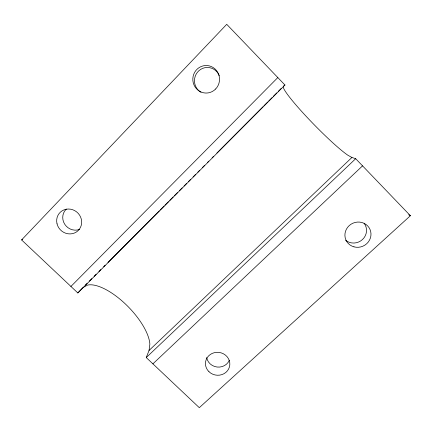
<?xml version="1.0" encoding="UTF-8"?>
<svg xmlns="http://www.w3.org/2000/svg" width="432" height="432" viewBox="0 0 432 432"><rect width="100%" height="100%" fill="white"/><g stroke="black" fill="none" stroke-linecap="round" stroke-linejoin="round"><path stroke-width="0.65" d="M284.953 85.007L283.457 86.179L283.651 88.344A49.561 4.833 45.6 0 0 311.337 121.797A49.561 4.833 45.6 0 0 347.981 155.304L351.918 157.469L355.682 158.706L410.4 215.719L199.303 407.678L146.248 357.566L149.04 350.471L149.866 344.218A45.727 18.43 45.7 0 0 125.404 303.993A45.727 18.43 45.7 0 0 87.518 285.093L82.744 287.707L77.825 292.95L21.6 239.922L226.735 24.322L284.953 85.007L77.825 292.95M70.897 286.481L277.83 77.56M85.126 285.32L87.026 283.408M89.402 281.021L91.784 278.635M94.16 276.242L96.061 274.336M98.917 271.469L100.818 269.557M103.675 266.695L105.1 265.259M107.951 262.397L159.322 210.821M160.272 209.866L164.074 206.042M165.029 205.092L168.356 201.749M169.781 200.313L173.113 196.97M174.539 195.539L177.395 192.672M179.296 190.766L182.147 187.898M184.054 185.987L186.43 183.6M188.33 181.688L190.712 179.302M193.088 176.915L195.464 174.528M197.845 172.141L199.746 170.23M202.603 167.362L204.503 165.451M207.355 162.589L208.786 161.158M212.112 157.815L213.538 156.379M216.869 153.036L263.002 106.715M263.957 105.759L267.759 101.941M268.709 100.985L272.041 97.643M273.467 96.206L276.799 92.864M278.224 91.433L281.075 88.565M149.04 350.471L351.918 157.469M146.248 357.566L355.682 158.706M152.901 363.852L362.551 165.866M21.6 239.922L22.702 239.323M408.65 214.747L410.4 215.719M364.09 223.231A12.701 12.123 -24.6 0 1 362.453 239.544A12.701 12.123 -24.6 0 1 345.611 240.273M229.354 360.212A11.837 11.119 8.6 0 1 217.096 367.033A11.837 11.119 8.6 0 1 206.669 357.55M200.95 92.275A13.284 12.895 -89.1 0 1 198.833 70.772A13.284 12.895 -89.1 0 1 219.267 75.654M79.585 229.435A12.388 11.75 42.9 0 1 64.773 224.294A12.388 11.75 42.9 0 1 66.35 209.088M353.965 246.845A13.149 12.533 -24.2 0 0 370.699 231.563A13.149 12.533 -24.2 0 0 349.18 225.634A13.149 12.533 -24.2 0 0 353.965 246.845M208.964 371.704A12.226 11.459 8.7 0 0 229.414 367.022A12.226 11.459 8.7 0 0 214.531 352.636A12.226 11.459 8.7 0 0 208.964 371.704M215.654 88.987A13.775 13.36 -89.3 0 0 209.601 65.966A13.775 13.36 -89.3 0 0 193.282 82.895A13.775 13.36 -89.3 0 0 215.654 88.987M57.04 223.857A12.82 12.134 42.6 0 0 77.89 230.855A12.82 12.134 42.6 0 0 72.576 209.693A12.82 12.134 42.6 0 0 57.04 223.857"/></g></svg>
